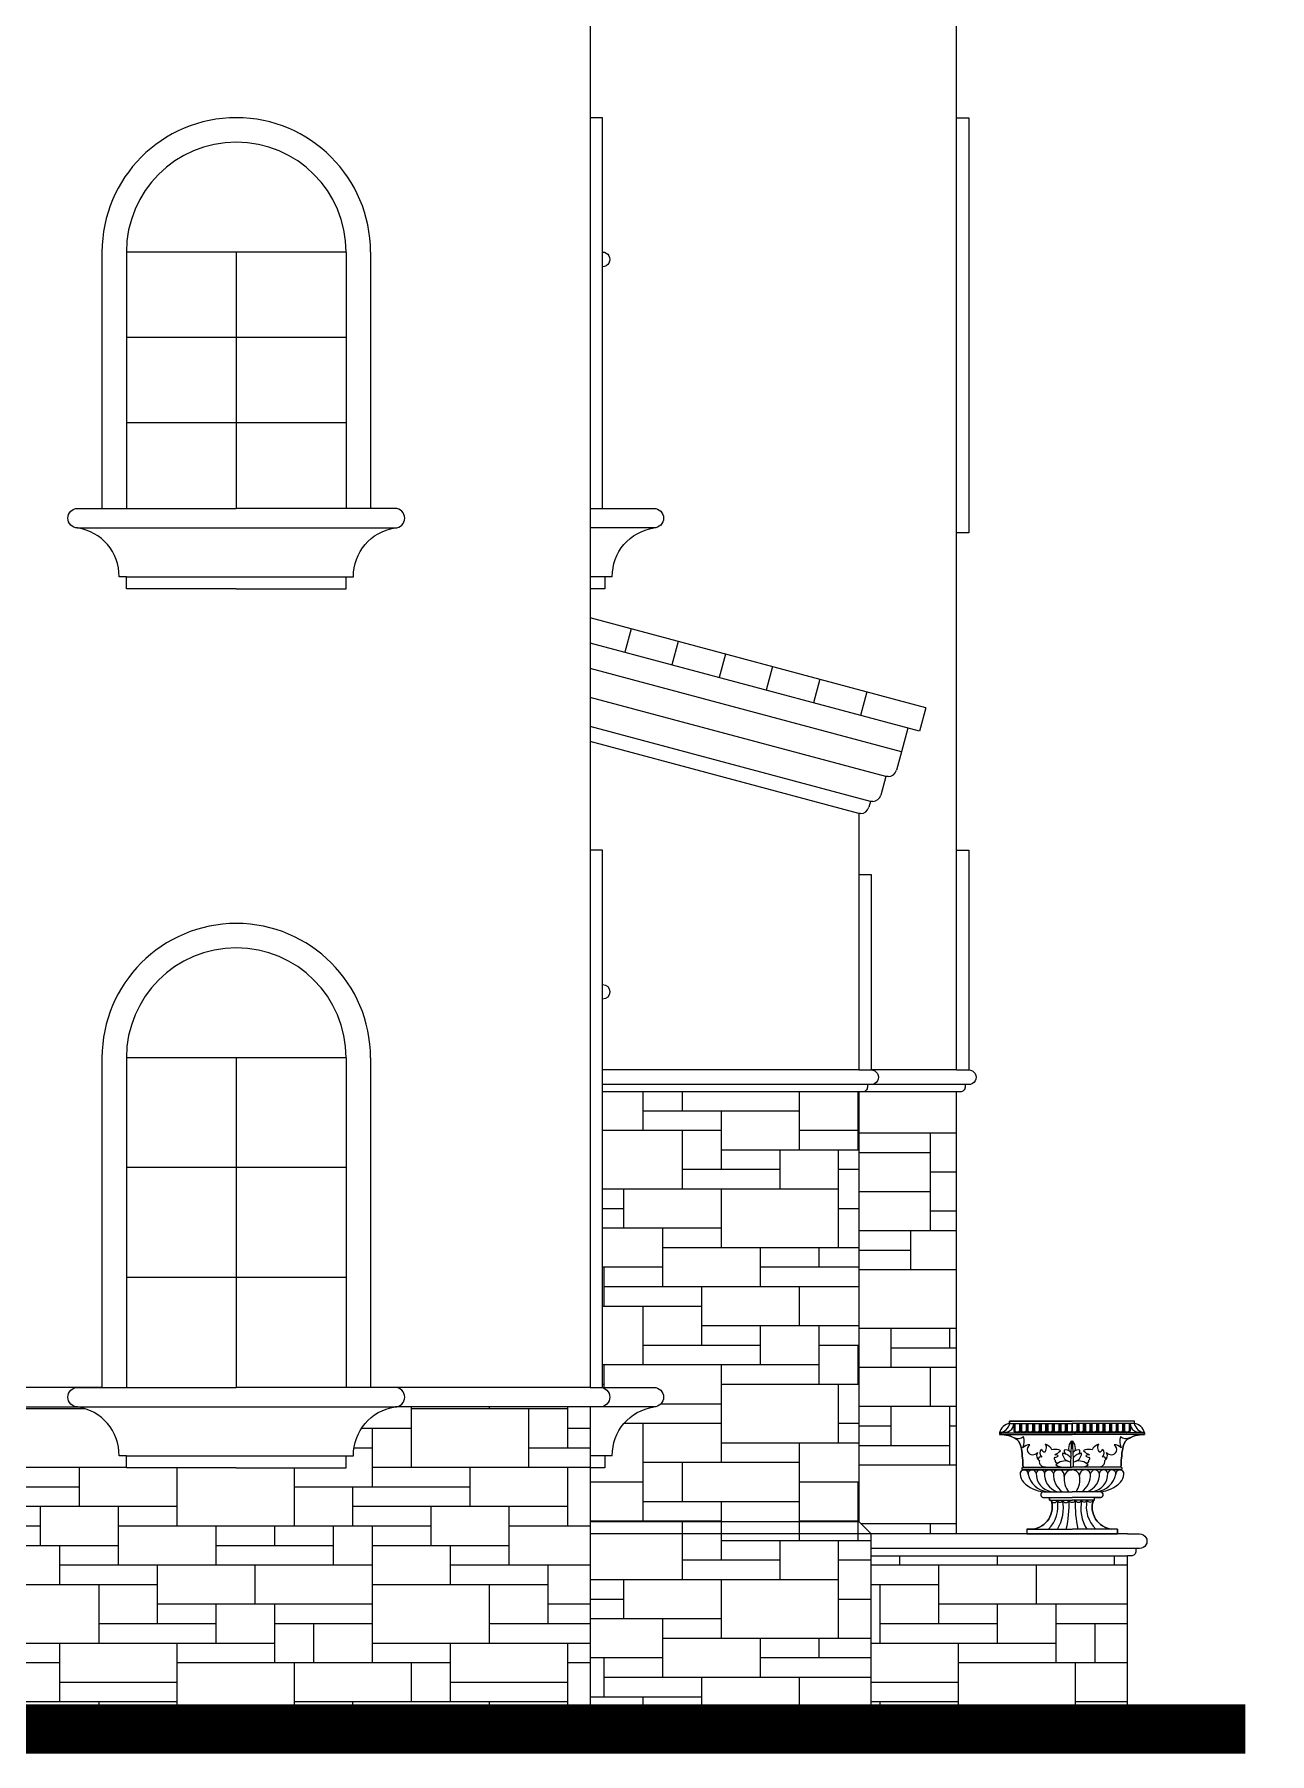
# Model space of a CAD drawing. Extents: x -34815 to 81416, y -425322 to 67478.
# Drawn here: x 51361 to 56421, y -275652 to -268610 of the extents above; entities that cross this region are included whole.
import ezdxf

# ---------------------------------------------------------------- set-up
doc = ezdxf.new("R2010")
doc.units = 0
doc.header["$LTSCALE"] = 1000
doc.header["$MEASUREMENT"] = 0
for name, color, linetype in [('3T_BAR', 7, 'Continuous'), ('PUB_HATCH', 8, 'Continuous'), ('WINDOW', 4, 'Continuous'), ('坯担层', 7, 'Continuous'), ('填充', 5, 'Continuous')]:
    doc.layers.add(name, color=color, linetype=linetype)
doc.layers.add('WALL', color=2, linetype='Continuous', lineweight=25)
pattern_1 = [(7.016477563892661e-15, (-11254.83186962322, 0), (-2.483883642056758e-13, 1600), [1200, -400]), (7.016477563892661e-15, (-11254.83186962322, 80), (-2.483883642056758e-13, 1600), [-480, 480, -240, 400]), (7.016477563892661e-15, (-11254.83186962322, 160), (-2.483883642056758e-13, 1600), [-720, 880.0000000000001]), (7.016477563892661e-15, (-11254.83186962322, 240), (-2.483883642056758e-13, 1600), [720, -880.0000000000001]), (7.016477563892661e-15, (-11254.83186962322, 320), (-2.483883642056758e-13, 1600), [-320, 1280]), (7.016477563892661e-15, (-11254.83186962322, 400), (-2.483883642056758e-13, 1600), [560, -400, 480, -160]), (7.016477563892661e-15, (-10694.83186962322, 480.0000000000001), (-2.483883642056758e-13, 1600), [1280, -320]), (7.016477563892661e-15, (-11334.83186962322, 560), (-2.483883642056758e-13, 1600), [880.0000000000001, -720]), (7.016477563892661e-15, (-11574.83186962322, 640), (-2.483883642056758e-13, 1600), [720, -880.0000000000001]), (7.016477563892661e-15, (-11254.83186962322, 720), (-2.483883642056758e-13, 1600), [1280, -320]), (7.016477563892661e-15, (-11254.83186962322, 800), (-2.483883642056758e-13, 1600), [-640, 400, -240, 320]), (7.016477563892661e-15, (-10454.83186962322, 880.0000000000002), (-2.483883642056758e-13, 1600), [960, -640]), (7.016477563892661e-15, (-11094.83186962322, 960), (-2.483883642056758e-13, 1600), [640, -320, 240, -400]), (7.016477563892661e-15, (-10774.83186962322, 1040), (-2.483883642056758e-13, 1600), [640, -240, 400, -320]), (7.016477563892661e-15, (-10134.83186962322, 1120), (-2.483883642056758e-13, 1600), [960, -640]), (7.016477563892661e-15, (-10774.83186962322, 1200), (-2.483883642056758e-13, 1600), [640, -960]), (7.016477563892661e-15, (-10454.83186962322, 1280), (-2.483883642056758e-13, 1600), [720, -880.0000000000001]), (7.016477563892661e-15, (-10454.83186962322, 1360), (-2.483883642056758e-13, 1600), [-480, 1120]), (7.016477563892661e-15, (-10934.83186962322, 1440), (-2.483883642056758e-13, 1600), [480, -1120]), (7.016477563892661e-15, (-10454.83186962322, 1520), (-2.483883642056758e-13, 1600), [1120, -480]), (90, (-11254.83186962322, 640), (-1600, -1.504166202738876e-13), [240, -640, 560, -160]), (90, (-11094.83186962322, 720), (-1600, -1.504166202738876e-13), [400, -240, 160, -800]), (90, (-11014.83186962322, 400.0000000000001), (-1600, -1.504166202738876e-13), [160, -1440]), (90, (-10934.83186962322, 240.0000000000001), (-1600, -1.504166202738876e-13), [160, -960, 240, -240]), (90, (-10854.83186962322, 560.0000000000001), (-1600, -1.504166202738876e-13), [160, -1440]), (90, (-10774.83186962322, 7.451650926170276e-14), (-1600, -1.504166202738876e-13), [240, -720, 400, -240]), (90, (-10694.83186962322, 320.0000000000001), (-1600, -1.504166202738876e-13), [240, -1360]), (90, (-10614.83186962322, 720.0000000000001), (-1600, -1.504166202738876e-13), [240, -80, 160, -1120]), (90, (-10534.83186962322, 80.00000000000011), (-1600, -1.504166202738876e-13), [240, -1360]), (90, (-10454.83186962322, 480.0000000000001), (-1600, -1.504166202738876e-13), [240, -80, 240, -160, 400, -480]), (90, (-10294.83186962322, 480.0000000000002), (-1600, -1.504166202738876e-13), [-1120, 160, -160, 160]), (90, (-10214.83186962322, 720.0000000000001), (-1600, -1.504166202738876e-13), [160, -1440]), (90, (-10134.83186962322, 160.0000000000002), (-1600, -1.504166202738876e-13), [160, -560, 400, -480]), (90, (-10054.83186962322, 400.0000000000002), (-1600, -1.504166202738876e-13), [80, -1040, 240, -240]), (90, (-9974.831869623216, 480.0000000000002), (-1600, -1.504166202738876e-13), [400, -400, 240, -560]), (90, (-9894.831869623216, 880.0000000000003), (-1600, -1.504166202738876e-13), [240, -400, 160, -800]), (90, (-9814.831869623216, 320.0000000000002), (-1600, -1.504166202738876e-13), [160, -1440]), (90, (-9734.831869623216, 480.0000000000002), (-1600, -1.504166202738876e-13), [160, -480, 240, -720])]

# ---------------------------------------------------------------- blocks, each defined once
blk = doc.blocks.new('rewqre')
for p, q in [((-48590.8674586061, 30275.18307998978), (-47290.86746552044, 30275.18307998978)), ((-48390.86746466193, 30075.18308087193), (-47490.86745946445, 30075.18308087193))]:
    blk.add_line(p, q)
at = {"layer": 'WALL'}
for p, q in [((-48490.86746206296, 31405.18308113945), (-48490.86746206316, 30355.18308087193)), ((-48390.86746206296, 31405.18308113945), (-48390.86746206316, 30355.18308087193)), ((-47490.86746206299, 31405.18328372254), (-47490.86746206322, 30355.18308087193)), ((-47390.86746206299, 31405.18328372254), (-47390.86746206322, 30355.18308087193))]:
    blk.add_line(p, q, dxfattribs=at)
for points in [[(-47940.86746206319, 30025.18308087193), (-48390.86746466193, 30025.18308087193), (-48390.86746466193, 30075.18308087193), (-48420.86746466193, 30075.18308087193, 0.3740063552692321), (-48590.8674586061, 30275.18307998978, -0.9999999997019741), (-48590.86746466193, 30355.18308087193), (-47940.86746206319, 30355.18308087193)], [(-47940.86746206319, 30025.18308087193), (-47490.86745946445, 30025.18308087193), (-47490.86745946445, 30075.18308087193), (-47460.86745946445, 30075.18308087193, -0.3740063552692321), (-47290.86746552029, 30275.18307998978, 0.9999999997019741), (-47290.86745946445, 30355.18308087193), (-47940.86746206319, 30355.18308087193)]]:
    blk.add_lwpolyline(points, format="xyb", dxfattribs=at)
for radius in [550, 450]:
    blk.add_arc((-47940.86746206296, 31405.18308113945), radius, 0, 180, dxfattribs=at)
at = {"layer": 'WINDOW'}
for p, q in [((-47490.86746206298, 31405.18308113936), (-48390.86746206297, 31405.18308113956)), ((-47940.86746206296, 31405.18308113945), (-47940.86746206324, 30355.18308087193)), ((-47490.86746206306, 31055.1830806842), (-48390.86746206303, 31055.1830806844)), ((-47490.86746206314, 30705.18308066429), (-48390.8674620631, 30705.18308066449))]:
    blk.add_line(p, q, dxfattribs=at)
blk = doc.blocks.new('REW')
at = {"layer": 'WINDOW'}
for p, q in [((-107663.7380033009, 35915.05219451127), (-107923.7380037777, 35915.05219451127)), ((-107923.7379977219, 35835.05219362912), (-107663.7380033009, 35835.05219362913)), ((-107753.7380037777, 35635.05219451127), (-107723.7380037777, 35635.05219451127)), ((-107723.7380037777, 35635.05219451127), (-107723.7380037777, 35585.05219451127)), ((-107723.7380037777, 35635.05219451127), (-107663.7380033009, 35635.05219451127)), ((-107723.7380037777, 35585.05219451127), (-107663.7380033009, 35585.05219451127)), ((-107663.7380033009, 35585.05219451127), (-107663.7380033009, 35585.05219451127))]:
    blk.add_line(p, q, dxfattribs=at)
for centre, radius, start, end in [((-107923.7380007379, 35875.05219407019), 40.00000044107594, 90.00000435424428, 270.0000043201056), ((-107953.7252503388, 35637.31303497015), 200.0000254666741, 359.352303205425, 81.37676817582486)]:
    blk.add_arc(centre, radius, start, end, dxfattribs=at)
blk = doc.blocks.new('A$C56720620')
for p, q in [((39.99978202927741, 249.9999862797558), (1339.999775114935, 249.9999862797558)), ((239.9997759734397, 49.99998716190748), (1139.999781170918, 49.99998716190748))]:
    blk.add_line(p, q)
at = {"layer": 'WALL'}
for p, q in [((139.9997785724117, 1679.99998742943), (139.999778572208, 329.9999871619075)), ((239.9997785724117, 1679.99998742943), (239.999778572208, 329.9999871619075)), ((1139.999778572383, 1680.000190012521), (1139.99977857215, 329.9999871619002)), ((1239.999778572383, 1680.000190012521), (1239.99977857215, 329.9999871619075))]:
    blk.add_line(p, q, dxfattribs=at)
for points in [[(689.9997785721789, -1.28380925161764e-05), (239.9997759734397, -1.28380925161764e-05), (239.9997759734397, 49.99998716190748), (209.9997759734397, 49.99998716190748, 0.3740063552692321), (39.99978202927741, 249.9999862797558, -0.9999999997019741), (39.99977597343968, 329.9999871619075), (689.9997785721789, 329.9999871619075)], [(689.9997785721789, -1.28380925161764e-05), (1139.999781170918, -1.28380925161764e-05), (1139.999781170918, 49.99998716190748), (1169.999781170918, 49.99998716190748, -0.3740063552692321), (1339.99977511508, 249.9999862797558, 0.9999999997019741), (1339.999781170918, 329.9999871619075), (689.9997785721789, 329.9999871619075)]]:
    blk.add_lwpolyline(points, format="xyb", dxfattribs=at)
for radius in [550, 450]:
    blk.add_arc((689.9997785724117, 1679.99998742943), radius, 0, 180, dxfattribs=at)
at = {"layer": 'WINDOW'}
for p, q in [((1139.999778572383, 1679.999987429332), (239.9997785724117, 1679.999987429528)), ((689.9997785724117, 1679.99998742943), (689.9997785721397, 329.9999871619075)), ((1139.999778572305, 1229.999986974169), (239.9997785723439, 1229.999986974374)), ((1139.999778572227, 779.9999869542698), (239.999778572276, 779.9999869544663))]:
    blk.add_line(p, q, dxfattribs=at)
blk = doc.blocks.new('gfvf')
for p, q in [((-53332.15973534709, -39737.62386092135), (-54706.33794877364, -39369.41391837727)), ((-54539.42963308503, -39414.13686677608), (-54565.45013339588, -39510.69231277214)), ((-53358.04163985729, -39834.21644355027), (-54706.33794877367, -39472.94153641826)), ((-54346.24426896326, -39465.90072908202), (-54372.26476927413, -39562.45617507808)), ((-54153.05890484154, -39517.66459138795), (-54179.07940515233, -39614.22003738402)), ((-53959.87354071968, -39569.42845369391), (-53985.89404103046, -39665.98389968997)), ((-53432.21983568196, -39917.86807392404), (-54706.33794877364, -39576.46915445928)), ((-53766.68817659791, -39621.19231599985), (-53792.70867690869, -39717.74776199592)), ((-53495.70543829564, -40019.5344556288), (-54706.33794877367, -39695.14645211537)), ((-53573.50281247607, -39672.95617830581), (-53599.52331278689, -39769.51162430187)), ((-53332.15973534709, -39737.62386092133), (-53358.04163981869, -39834.21644340627)), ((-53559.19205799227, -40121.27562737446), (-54706.33794877367, -39813.89881233893)), ((-53406.33793117176, -39821.27549129514), (-53432.21983568196, -39917.86807392404)), ((-53606.33796762914, -40171.27562775688), (-54706.33794877367, -39876.53152113498)), ((-53432.2203435369, -39917.86793784472), (-53452.52084727833, -39993.63044922681)), ((-53495.70647293355, -40019.5717826482), (-53516.00694019222, -40095.33415787479)), ((-53486.32825119843, -40019.5717826482), (-53495.70647293355, -40019.5717826482)), ((-53486.46623405188, -40019.53431954947), (-53495.70594615059, -40019.53431954947)), ((-53559.19256584722, -40121.27549129513), (-53565.63906623053, -40145.33415825664)), ((-53549.81434411209, -40121.27549129513), (-53559.19256584722, -40121.27549129513)), ((-53599.44647015064, -40171.27549167802), (-53606.33847548408, -40171.27549167756))]:
    blk.add_line(p, q)
for centre, radius, start in [((-53486.32825119843, -39984.57178264821), 34.99999999998705, 270), ((-53549.81434411096, -40086.27549129655), 34.99999999857351, 269.9999999983324), ((-53599.44647015064, -40136.27549167803), 34.99999999998893, 270)]:
    blk.add_arc(centre, radius, start, 344.9999999997233)
blk = doc.blocks.new('asdfasgdsdg')
at = {"layer": '坯担层'}
blk.add_lwpolyline([(1004408.666750303, -183635.5566126236), (1004415.522783511, -183635.5546429406), (1004415.522776139, -183620.1048165011), (1004453.419987384, -183620.1048141237, 0.9876359766649903), (1004450.635896542, -183584.1056384145, 0.172341805729771), (1004577.413889062, -183523.5623442197, 0.1874765284108003), (1004598.091785945, -183474.9812772746, 0.4453937999879742), (1004573.176134387, -183447.7195308147), (1004573.176053749, -183447.2063902425), (1004580.151113865, -183447.2021135495, 1.075238679814166), (1004580.15111418, -183431.7164176391, -0.03847410331110856), (1004590.633873027, -183317.4778711591, -0.2046760432099862), (1004620.094514223, -183257.8205852321, -0.1392800903607779), (1004723.828012329, -183227.6925163997), (1004726.152806612, -183227.6925096596), (1004726.152808151, -183217.3658772236, 0.2995811870695939), (1004664.333915613, -183160.5693571557), (1004664.198739287, -183145.0793983988), (1003888.106875366, -183145.0793983988), (1003887.971705771, -183160.5693571558, 0.2995811870711884), (1003826.152813236, -183217.3658772284), (1003826.152807087, -183227.6924919151), (1003828.477609061, -183227.6925163996, -0.139280104975044), (1003932.211116461, -183257.8205917493, -0.2046759699601914), (1003961.671745947, -183317.4778587633, -0.03847409344500986), (1003972.154506905, -183431.7163755966, 1.00400242011585), (1003971.092313358, -183447.2063764213), (1003979.008391155, -183447.2063865496), (1003979.008468327, -183447.7195308147, 0.4453952392280467), (1003954.092819362, -183474.9813969336, 0.1874767962332749), (1003974.77085147, -183523.5624823108, 0.1731380138510056), (1004102.316008918, -183584.1719723602, 1.00557051767234), (1004098.885634002, -183620.1048141237), (1004136.782844449, -183620.1048127981), (1004136.782837123, -183635.5546449328), (1004145.818079083, -183635.5572401737, -0.4836217520572451), (1004030.633779228, -183815.6676088797), (1003996.452028546, -183816.0480809872), (1003996.452028546, -183845.1221113373), (1004558.032584524, -183845.1221113373), (1004558.032584524, -183816.0480809872), (1004523.850833841, -183815.6676088797, -0.4836232536188524), (1004408.666750303, -183635.5566126236, 0.4836232536188524)], format="xyb", dxfattribs=at)
at = {"layer": '填充'}
for p, q in [((1003887.971700208, -183160.5693572384), (1004276.152807326, -183160.5693572384)), ((1003888.106875366, -183145.0793983988), (1004276.152807326, -183145.0793983988)), ((1003888.106875366, -183161.242115233), (1003888.106875366, -183145.0793983988)), ((1003916.086875366, -183160.802115233), (1003916.086875366, -183207.322115233)), ((1003921.806875366, -183160.802115233), (1003921.806875366, -183206.4763835496)), ((1003949.986875366, -183160.802115233), (1003949.986875366, -183206.4546428109)), ((1003956.886875366, -183160.802115233), (1003956.886875366, -183207.322115233)), ((1003962.606875366, -183160.802115233), (1003962.606875366, -183206.4763835496)), ((1003990.786875366, -183160.802115233), (1003990.786875366, -183206.4546428109)), ((1003996.486875366, -183160.802115233), (1003996.486875366, -183207.322115233)), ((1004002.706875366, -183160.802115233), (1004002.706875366, -183206.4763835496)), ((1004030.886875366, -183160.802115233), (1004030.886875366, -183206.4546428109)), ((1004037.786875366, -183160.802115233), (1004037.786875366, -183207.322115233)), ((1004043.506875366, -183160.802115233), (1004043.506875366, -183206.4763835496)), ((1004071.686875366, -183160.802115233), (1004071.686875366, -183206.4546428109)), ((1004077.386875366, -183160.802115233), (1004077.386875366, -183207.322115233)), ((1004084.286875366, -183160.802115233), (1004084.286875366, -183206.4763835496)), ((1004112.466875366, -183160.802115233), (1004112.466875366, -183206.4546428109)), ((1004118.166875366, -183160.802115233), (1004118.166875366, -183207.322115233)), ((1004125.086875366, -183160.802115233), (1004125.086875366, -183206.4763835496)), ((1004153.266875366, -183160.802115233), (1004153.266875366, -183206.4546428109)), ((1004159.466875366, -183160.802115233), (1004159.466875366, -183207.322115233)), ((1004165.186875366, -183160.802115233), (1004165.186875366, -183206.4763835496)), ((1004193.366875366, -183160.802115233), (1004193.366875366, -183206.4546428109)), ((1004200.266875366, -183160.802115233), (1004200.266875366, -183207.322115233)), ((1004205.986875366, -183160.802115233), (1004205.986875366, -183206.4763835496)), ((1004234.166875366, -183160.802115233), (1004234.166875366, -183206.4546428109)), ((1004239.866875366, -183160.802115233), (1004239.866875366, -183207.322115233)), ((1004246.286875366, -183160.802115233), (1004246.286875366, -183206.4763835496)), ((1004274.466875366, -183160.802115233), (1004274.466875366, -183206.4546428109)), ((1004664.198739287, -183145.0793983988), (1004276.152807326, -183145.0793983988)), ((1004664.333914444, -183160.5693572384), (1004276.152807326, -183160.5693572384)), ((1004277.838739287, -183160.802115233), (1004277.838739287, -183206.4546428109)), ((1004306.018739287, -183160.802115233), (1004306.018739287, -183206.4763835496)), ((1004311.738739287, -183160.802115233), (1004311.738739287, -183207.322115233)), ((1004318.138739287, -183160.802115233), (1004318.138739287, -183206.4546428109)), ((1004346.318739287, -183160.802115233), (1004346.318739287, -183206.4763835496)), ((1004352.038739287, -183160.802115233), (1004352.038739287, -183207.322115233)), ((1004353.238739287, -183160.802115233), (1004353.238739287, -183207.322115233)), ((1004358.938739287, -183160.802115233), (1004358.938739287, -183206.4546428109)), ((1004387.118739287, -183160.802115233), (1004387.118739287, -183206.4763835496)), ((1004392.838739287, -183160.802115233), (1004392.838739287, -183207.322115233)), ((1004393.338739287, -183160.802115233), (1004393.338739287, -183207.322115233)), ((1004399.038739287, -183160.802115233), (1004399.038739287, -183206.4546428109)), ((1004427.218739287, -183160.802115233), (1004427.218739287, -183206.4763835496)), ((1004432.938739287, -183160.802115233), (1004432.938739287, -183207.322115233)), ((1004439.838739287, -183160.802115233), (1004439.838739287, -183206.4546428109)), ((1004468.018739287, -183160.802115233), (1004468.018739287, -183206.4763835496)), ((1004474.918739287, -183160.802115233), (1004474.918739287, -183207.322115233)), ((1004480.618739287, -183160.802115233), (1004480.618739287, -183206.4546428109)), ((1004508.798739287, -183160.802115233), (1004508.798739287, -183206.4763835496)), ((1004515.718739287, -183160.802115233), (1004515.718739287, -183207.322115233)), ((1004521.418739287, -183160.802115233), (1004521.418739287, -183206.4546428109)), ((1004549.598739287, -183160.802115233), (1004549.598739287, -183206.4763835496)), ((1004555.318739287, -183160.802115233), (1004555.318739287, -183207.322115233)), ((1004561.518739287, -183160.802115233), (1004561.518739287, -183206.4546428109)), ((1004589.698739287, -183160.802115233), (1004589.698739287, -183206.4763835496)), ((1004596.618739287, -183160.802115233), (1004596.618739287, -183207.322115233)), ((1004602.318739287, -183160.802115233), (1004602.318739287, -183206.4546428109)), ((1004630.498739287, -183160.802115233), (1004630.498739287, -183206.4763835496)), ((1004636.218739287, -183160.802115233), (1004636.218739287, -183207.322115233)), ((1004664.198739287, -183161.242115233), (1004664.198739287, -183145.0793983988)), ((1003826.152807326, -183217.3658776353), (1004276.152807326, -183217.3658776353)), ((1003826.152807326, -183217.3658776353), (1003826.152807326, -183227.6925168617)), ((1003826.152807326, -183227.6925168617), (1004276.152807326, -183227.6925168617)), ((1004726.152807326, -183217.3658776353), (1004276.152807326, -183217.3658776353)), ((1004726.152807326, -183227.6925168617), (1004276.152807326, -183227.6925168617)), ((1004726.152807326, -183217.3658776353), (1004726.152807326, -183227.6925168617)), ((1003964.58829662, -183443.57826766), (1004587.596299361, -183443.57826766)), ((1003971.030142884, -183431.7164192644), (1004276.152807326, -183431.7164192644)), ((1003971.092308257, -183447.206378104), (1004276.152807326, -183447.206378104)), ((1004581.275471768, -183431.7164192644), (1004276.152807326, -183431.7164192644)), ((1004581.213306396, -183447.206378104), (1004276.152807326, -183447.206378104)), ((1004101.018372896, -183583.961574824), (1004276.152807326, -183583.961574824)), ((1004451.287241756, -183583.961574824), (1004276.152807326, -183583.961574824)), ((1004098.885629617, -183620.104816768), (1004276.152807326, -183620.104816768)), ((1004136.782832891, -183635.5546410107), (1004136.782832891, -183619.9573867826)), ((1004136.782832891, -183635.5546410107), (1004276.152807326, -183635.5947756076)), ((1004453.419985035, -183620.104816768), (1004276.152807326, -183620.104816768)), ((1004415.522781761, -183635.5546410107), (1004276.152807326, -183635.5947756076)), ((1004415.522781761, -183635.5546410107), (1004415.522781761, -183619.9573867826)), ((1003996.452023599, -183815.4640800082), (1003996.452023599, -183845.122115233)), ((1003996.452023599, -183816.0480847213), (1004276.152807326, -183816.0480847213)), ((1004276.54377711, -183816.0480847213), (1004276.152807326, -183816.0480847213)), ((1004558.03258275, -183816.0480847213), (1004278.331799024, -183816.0480847213)), ((1004558.03258275, -183815.4640800082), (1004558.03258275, -183845.122115233)), ((1003996.452023599, -183845.0793983988), (1004276.152807326, -183845.0793983988)), ((1004276.54377711, -183845.0793983988), (1004276.152807326, -183845.0793983988)), ((1004558.03258275, -183845.0793983988), (1004278.331799024, -183845.0793983988))]:
    blk.add_line(p, q, dxfattribs=at)
for centre, radius, start, end in [((1003900.205062879, -183235.9254359169), 76.34260773660797, 99.22099666155529, 165.9299039499125), ((1003814.973939355, -183140.3593892055), 77.81366428465232, 278.259807241659, 344.8604026988089), ((1003860.419720655, -183159.9076367856), 54.6697674349622, 253.5592422912801, 359.4398394468771), ((1004691.885893998, -183159.9076367856), 54.6697674349622, 180.5601605531229, 286.4407577087199), ((1004737.331675298, -183140.3593892055), 77.81366428465232, 195.139597301191, 261.740192758341), ((1004652.100551774, -183235.9254359169), 76.34260773660797, 14.0700960500875, 80.77900333844471), ((1003827.315206718, -183425.3403972739), 197.6512985128766, 57.9464316560573, 90.3369619279815), ((1003936.486875366, -183192.3532594843), 25.3027002990599, 216.2700086412834, 323.7299913587165), ((1003941.608329159, -183200.0008843717), 53.06817623518744, 243.5210505082355, 309.3086206949454), ((1003935.886875366, -183193.5036720895), 19.1451728283018, 222.6561474654862, 317.4322593714174), ((1003877.126086173, -183322.1262320282), 84.67334340118187, 3.146990686019895, 49.41622700852608), ((1003976.686875366, -183193.5036720895), 24.1451728283018, 214.9112331009309, 325.0887668990691), ((1003976.686875366, -183193.5036720895), 19.1451728283018, 222.6561474654862, 317.4322593714174), ((1003868.097805613, -183270.7906468833), 111.1774400685609, 339.1384722458826, 15.50944118588735), ((1004017.386875366, -183192.3532594843), 25.30270029905923, 216.2700086412834, 323.7299913587165), ((1004016.786875366, -183193.5036720895), 19.1451728283018, 222.6561474654862, 317.4322593714174), ((1004057.586875366, -183193.5036720895), 24.1451728283018, 214.9112331009309, 325.0887668990691), ((1004057.586875366, -183193.5036720895), 19.1451728283018, 222.6561474654862, 317.4322593714174), ((1004097.776875366, -183192.3724330278), 25.28329681899424, 216.2483838249595, 323.7516161750405), ((1004098.366875366, -183193.5036720895), 19.1451728283018, 222.6561474654862, 317.4322593714174), ((1004093.643721647, -183348.9727572094), 62.62253588551067, 24.28049541345191, 73.13954079416258), ((1004018.986604723, -183334.5677289903), 103.3836744855857, 18.60609806069767, 26.1265928446853), ((1004138.566875366, -183192.3532594843), 25.30270029905398, 216.2700086412834, 323.7299913587165), ((1004139.166875366, -183193.5036720895), 19.1451728283018, 222.6561474654862, 317.4322593714174), ((1004179.866875366, -183192.3532594843), 25.3027002990585, 216.2700086412834, 323.7299913587165), ((1004179.266875366, -183193.5036720895), 19.1451728283018, 222.6561474654862, 317.4322593714174), ((1004220.066875366, -183193.5036720895), 24.1451728283018, 214.9112331009309, 325.0887668990691), ((1004220.066875366, -183193.5036720895), 19.1451728283018, 222.6561474654862, 317.4322593714174), ((1004260.090224847, -183192.5901809987), 25.0202667957344, 216.0719019694888, 309.9398359144483), ((1004260.366875366, -183193.5036720895), 19.1451728283018, 222.6561474654862, 317.4322593714174), ((1004318.763039974, -183312.5016462097), 63.93668291795899, 148.5707000209572, 193.47672787653), ((1004288.580556592, -183290.8058362755), 27.01208204146658, 118.0294968905579, 154.4654023967546), ((1007979.705773163, -183504.569233165), 3714.217272236327, 176.3732676867255, 178.8730973167879), ((1004291.938739287, -183193.5036720895), 24.1451728283018, 229.1718487643623, 325.0887668990691), ((1004263.725058061, -183290.8058362755), 27.01208204146658, 25.53459760324542, 61.97050310944212), ((1004291.938739287, -183193.5036720895), 19.1451728283018, 222.5677406285826, 317.3438525345138), ((1000572.59984149, -183504.569233165), 3714.217272236327, 1.126902683212114, 3.626732313274487), ((1004233.542574678, -183312.5016462097), 63.93668291795899, 346.52327212347, 31.42929997904278), ((1004332.238739287, -183193.5036720895), 24.1451728283018, 214.9112331009309, 325.0887668990691), ((1004332.238739287, -183193.5036720895), 19.1451728283018, 222.5677406285826, 317.3438525345138), ((1004373.038739287, -183193.5036720895), 24.1451728283018, 214.9112331009309, 325.0887668990691), ((1004373.038739287, -183193.5036720895), 19.1451728283018, 222.5677406285826, 317.3438525345138), ((1004413.138739287, -183193.5036720895), 24.1451728283018, 214.9112331009309, 325.0887668990691), ((1004413.138739287, -183193.5036720895), 19.1451728283018, 222.5677406285826, 317.3438525345138), ((1004458.661893006, -183348.9727572094), 62.62253588551067, 106.8604592058374, 155.7195045865481), ((1004453.928739287, -183191.1885429124), 26.47399206438037, 217.547009429165, 322.452990570835), ((1004533.319009929, -183334.5677289903), 103.3836744855857, 153.8734071553147, 161.3939019393023), ((1004453.938739287, -183193.5036720895), 19.1451728283018, 222.5677406285826, 317.3438525345138), ((1004495.318739287, -183192.3532594843), 25.30270029905837, 216.2700086412834, 323.7299913587165), ((1004494.718739287, -183193.5036720895), 19.1451728283018, 222.5677406285826, 317.3438525345138), ((1004535.518739287, -183193.5036720895), 24.1451728283018, 214.9112331009309, 325.0887668990691), ((1004535.518739287, -183193.5036720895), 19.1451728283018, 222.5677406285826, 317.3438525345138), ((1004575.968739287, -183191.8595386261), 25.79755366936442, 216.8256142126695, 323.1743857873306), ((1004575.618739287, -183193.5036720895), 19.1451728283018, 222.5677406285826, 317.3438525345138), ((1004684.20780904, -183270.7906468833), 111.1774400685609, 164.4905588141127, 200.8615277541173), ((1004610.697285494, -183200.0008843717), 53.06817623518744, 230.6913793050546, 296.4789494917645), ((1004675.179528479, -183322.1262320282), 84.67334340118187, 130.5837729914739, 176.8530093139801), ((1004616.418739287, -183193.5036720895), 24.1451728283018, 214.9112331009309, 325.0887668990691), ((1004616.418739287, -183193.5036720895), 19.1451728283018, 222.5677406285826, 317.3438525345138), ((1004724.990407934, -183425.3403972739), 197.6512985128766, 89.6630380720185, 122.0535683439427), ((1003225.703874672, -183442.6119994681), 746.5301422966558, 0.8362595042174092, 9.649528717621052), ((1004014.506775725, -183349.8684334297), 58.02681493325559, 89.76292451129575, 137.118525165406), ((1004035.573521568, -183322.4639237396), 37.03301700175688, 124.2205847891707, 197.6657848433295), ((1004033.234542718, -183316.7058755946), 37.07318364835661, 207.2872010962147, 322.602171865869), ((1004092.720409582, -183359.4876869769), 36.23129276793598, 145.9899088301106, 237.7874072496986), ((1004079.771691722, -183381.0256060433), 13.6970588008981, 53.87449074854339, 188.5505673412212), ((1004106.080281879, -183396.4229047109), 33.2716066583696, 169.1187985973105, 279.2472608798516), ((1004113.548745412, -183343.6520139199), 36.78053228212927, 136.7318105625365, 225.6699899154949), ((1004107.580944052, -183315.127999337), 21.07626198989436, 189.0469645887309, 272.6268026123431), ((1004067.699785543, -183307.9173552241), 49.67274308249878, 325.3181184172399, 7.327436156679951), ((1004173.706239952, -183419.4645341264), 98.94773565489106, 77.93591306344094, 103.4288325482867), ((1004173.977232038, -183378.8697656956), 9.160565122027975, 113.0750263881397, 252.0027202003215), ((1004124.012119313, -183254.9955328238), 108.9146912362582, 294.1700793010071, 317.1387100358638), ((1004174.169019194, -183376.2004101458), 22.53549574909563, 43.31061532744101, 104.2892392262093), ((1004170.892898925, -183345.6534920811), 24.79378748009418, 268.8305527183159, 322.51420837105), ((1004185.107075844, -183391.2301947409), 14.4289875422227, 165.3549653756937, 286.2588935379744), ((1004235.587956954, -183480.556421493), 87.76812890068318, 75.8210435020764, 133.4150031173792), ((1004193.165975243, -183334.7158636917), 12.07562624213599, 27.80985759571018, 84.19722410449803), ((1004203.498797288, -183427.3931126042), 84.310436645652, 41.9052437750665, 80.82173649860361), ((1004273.487084857, -183342.1755916401), 56.57509668836796, 182.0122425920838, 257.9403714756624), ((1004253.546935474, -183330.6009653996), 26.8578540728229, 169.8807657323377, 225.5145301141717), ((1004238.421208831, -183362.9079340784), 38.71595798818248, 41.88020313613514, 106.9920812416755), ((1004313.884405821, -183362.9079340784), 38.71595798818248, 73.00791875832452, 138.1197968638649), ((1004348.806817364, -183427.3931126042), 84.310436645652, 99.17826350139639, 138.0947562249335), ((1004278.818529795, -183342.1755916401), 56.57509668836796, 282.0596285243377, 357.9877574079162), ((1004316.717657698, -183480.556421493), 87.76812890068318, 46.58499688262077, 104.1789564979236), ((1004298.758679179, -183330.6009653996), 26.8578540728229, 314.4854698858283, 10.1192342676623), ((1004359.13963941, -183334.7158636917), 12.07562624213599, 95.80277589550195, 152.1901424042898), ((1004428.29349534, -183254.9955328238), 108.9146912362582, 222.8612899641362, 245.8299206989929), ((1004378.599374701, -183419.4645341264), 98.94773565489106, 76.57116745171334, 102.0640869365591), ((1004378.136595459, -183376.2004101458), 22.53549574909563, 75.71076077379067, 136.689384672559), ((1004381.412715727, -183345.6534920811), 24.79378748009418, 217.48579162895, 271.1694472816841), ((1004367.198538808, -183391.2301947409), 14.4289875422227, 253.7411064620256, 14.64503462430632), ((1004378.328382614, -183378.8697656956), 9.160565122027975, 287.9972797996786, 66.92497361186031), ((1004484.605829109, -183307.9173552241), 49.67274308249878, 172.6725638433201, 214.6818815827601), ((1004446.225332774, -183396.4229047109), 33.2716066583696, 260.7527391201484, 10.88120140268944), ((1004444.7246706, -183315.127999337), 21.07626198989436, 267.3731973876569, 350.953035411269), ((1004438.756869241, -183343.6520139199), 36.78053228212927, 314.3300100845051, 43.26818943746351), ((1004472.533922931, -183381.0256060433), 13.6970588008981, 351.4494326587788, 126.1255092514566), ((1004459.58520507, -183359.4876869769), 36.23129276793598, 302.2125927503014, 34.01009116988945), ((1004519.071071934, -183316.7058755946), 37.07318364835661, 217.397828134131, 332.7127989037854), ((1004537.798838927, -183349.8684334297), 58.02681493325559, 42.88147483459401, 90.23707548870426), ((1004516.732093084, -183322.4639237396), 37.03301700175688, 342.3342151566704, 55.77941521082928), ((1005326.601739981, -183442.6119994681), 746.5301422966558, 170.3504712823789, 179.1637404957826), ((1003978.817126619, -183472.5612721493), 24.84247649916252, 353.5268068987463, 185.5906006063969), ((1004026.937672329, -183472.6669839141), 72.88161427573206, 181.8197943287418, 224.2932708013084), ((1003971.59232266, -183439.4592672487), 7.763230062815008, 85.84725081503912, 274.1527491849608), ((1004028.775396603, -183473.2636526073), 25.36112547789575, 10.32181425514034, 184.745941589429), ((1004142.805403678, -183442.5446117743), 143.1175505226461, 193.2560712917615, 260.9740154667765), ((1004167.519369624, -183471.2051229173), 113.8204126918386, 178.7486826574077, 261.8998409066933), ((1004080.056396644, -183474.41112697), 26.93842637215398, 14.12892564001437, 167.8025195818861), ((1004217.598745436, -183477.3285524462), 111.8225334468503, 175.12998946576, 252.3546965419274), ((1004133.375117507, -183477.2013516361), 28.7628551433278, 13.76598803759954, 160.9963145832194), ((1004293.490656291, -183477.0516094532), 132.3483008019366, 177.1005683341295, 233.8282625275393), ((1004193.930349597, -183481.8589259546), 34.58705933335945, 347.7127653146404, 160.576432026493), ((1004219.437082268, -183352.4585055494), 78.04554622077744, 235.5314190914077, 270.4036243760675), ((1004366.680042673, -183501.6080285757), 139.5060765278884, 174.9052603202475, 216.3681241497707), ((1004276.240122449, -183496.4269790529), 49.04745652764256, 14.89579844900879, 171.5498268678772), ((1004184.390584535, -183505.69635674), 140.9568892736355, 326.2753046813269, 8.928849281419513), ((1004358.213225835, -183481.8682984163), 34.62886237299285, 19.41562223116877, 183.2288542601101), ((1004332.868532385, -183352.4585055494), 78.04554622077744, 269.5963756239325, 304.4685809085923), ((1004258.69393969, -183477.0516094532), 132.3483008019366, 306.1717374724607, 2.899431665870527), ((1004334.585850545, -183477.3285524462), 111.8225334468503, 287.6453034580726, 4.870010534240022), ((1004418.809478474, -183477.2013516361), 28.7628551433278, 19.00368541678061, 166.2340119624005), ((1004384.665226357, -183471.2051229173), 113.8204126918386, 278.1001590933066, 1.251317342592313), ((1004409.379192304, -183442.5446117743), 143.1175505226461, 279.0259845332235, 346.7439287082385), ((1004472.128199337, -183474.41112697), 26.93842637215398, 12.19748041811386, 165.8710743599856), ((1004523.409199378, -183473.2636526073), 25.36112547789575, 355.2540584105711, 169.6781857448597), ((1004573.367469362, -183472.5612721493), 24.84247649916252, 354.4093993936031, 186.4731931012537), ((1004525.246923652, -183472.6669839141), 72.88161427573206, 315.7067291986916, 358.1802056712581), ((1004580.713291992, -183439.4592672487), 7.763230062815008, 265.8472508150391, 94.1527491849609), ((1004123.4361248, -183375.221068511), 210.0155725624585, 224.9375259401655, 264.0510794886926), ((1004100.501615401, -183602.1225478277), 18.05473362570442, 86.29044784867445, 274.5126483000844), ((1004451.803999251, -183602.1225478277), 18.05473362570442, 265.4873516999156, 93.70955215132557), ((1004428.748471181, -183375.221068511), 210.0155725624585, 275.9489205113074, 315.0624740598345), ((1004016.897270191, -183679.9962803318), 136.3649586800427, 275.7814037708374, 18.94908925416071), ((1003992.009393694, -183675.1649702238), 197.1455928612536, 314.4995541493908, 11.62853721430967), ((1004165.459437261, -183631.3444301477), 20.06880856033803, 192.5779779405858, 348.2619985974347), ((1004201.584307798, -183631.9957458242), 16.82927795025893, 191.7648602768066, 348.2351397231934), ((1003973.357021573, -183684.8282170029), 249.6398099230603, 328.3611158477344, 11.41355975726485), ((1004237.674007578, -183630.2391815128), 20.28848461863246, 194.8156974909966, 345.1843025090034), ((1003568.008436159, -183663.3887642033), 689.8464501020123, 347.2377269225585, 2.323010811913034), ((1004276.901945706, -183628.509320502), 20.7981885520977, 199.4277264972213, 340.5722735027787), ((1004985.795455254, -183663.3887642033), 689.8464501020123, 177.6769891880869, 192.7622730774414), ((1004316.129883835, -183627.1626861439), 21.28400883916533, 202.8484577863654, 337.1515422136346), ((1004580.44686984, -183684.8282170029), 249.6398099230603, 168.5864402427352, 211.6388841522657), ((1004352.219583615, -183630.5335553473), 17.18712796157855, 196.5424194841303, 343.4575805158697), ((1004561.794497718, -183675.1649702238), 197.1455928612536, 168.3714627856903, 225.5004458506092), ((1004388.723187211, -183625.9450836432), 22.15908810568285, 205.3349497999627, 333.8393974943305), ((1004537.587336159, -183679.9962803318), 136.3649586800427, 161.0509107458393, 264.2185962291627)]:
    blk.add_arc(centre, radius, start, end, dxfattribs=at)
blk = doc.blocks.new('gdstrew')
at = {"layer": '坯担层'}
for p, q in [((-27921.79115978694, -51828.10825988965), (-28971.79115926151, -51828.10825988965)), ((-27886.79115978694, -51888.10825998639), (-28971.79115926153, -51888.10825998639)), ((-28971.79115926151, -51918.10825995437), (-27921.79115978694, -51918.10825998103)), ((-27921.79115978694, -52528.10825988965), (-27921.79115978694, -51918.10825998103))]:
    blk.add_line(p, q, dxfattribs=at)
for points in [[(-28061.31685936368, -51689.82322308543), (-28056.79187742189, -51689.82192309463), (-28056.79188228711, -51679.62503758824), (-28031.7797227277, -51679.62503601919, 0.9876359766649903), (-28033.61722269362, -51655.86557991989, 0.172341805729771), (-27949.94374716804, -51615.90700553067, 0.1874765284108003), (-27936.29633514966, -51583.84350116982, 0.4453937999879742), (-27952.74066526919, -51565.85074840696), (-27952.74071849008, -51565.5120756274), (-27948.13717878783, -51565.50925300998, 1.075238679814166), (-27948.13717858015, -51555.28869365272, -0.03847410331110856), (-27941.21855770318, -51479.89125255955, -0.2046760432099862), (-27921.77453440648, -51440.51744363026, -0.1392800903607779), (-27853.31042527837, -51420.63291809108), (-27851.77606104301, -51420.63291364256), (-27851.77606002694, -51413.81733619719, 0.2995811870695939), (-27892.57652932742, -51376.33163274539), (-27892.66574570337, -51366.10825990938), (-28404.88637872004, -51366.10825990938), (-28404.97559065289, -51376.33163274545, 0.2995811870711884), (-28445.77605995174, -51413.81733620039), (-28445.77606400997, -51420.63290193124), (-28444.24169469821, -51420.63291809103, -0.139280104975044), (-28375.77757943665, -51440.51744793163, -0.2046759699601914), (-28356.33356386829, -51479.89124437829, -0.03847409344500986), (-28349.4149415976, -51555.28866590466, 1.00400242011585), (-28350.1159893429, -51565.51206650538), (-28344.89137796765, -51565.51207319013), (-28344.89132703432, -51565.85074840696, 0.4453952392280467), (-28361.33565544208, -51583.84358014475, 0.1874767962332749), (-28347.68815417528, -51615.90709667077, 0.1731380138510056), (-28263.50834979453, -51655.90936032427, 1.00557051767234), (-28265.77239725213, -51679.62503601913), (-28240.76023821892, -51679.62503514433), (-28240.76024305365, -51689.82192440948), (-28234.79698332712, -51689.82363726851, -0.4836217520572451), (-28310.81862165114, -51808.69648127095), (-28333.37857722641, -51808.94759286329), (-28333.37857722641, -51828.1364530003), (-27962.73540823405, -51828.1364530003), (-27962.73540823405, -51808.94759286329), (-27985.29536380932, -51808.69648127095, -0.4836232536188524), (-28061.31685936368, -51689.82322308543, 0.4836232536188524)], [(-27921.79115978694, -51828.10825988965), (-27871.79268532079, -51828.10825986718, -1.000050860621492), (-27871.79268530822, -51888.10825998639), (-27886.79115978694, -51888.10825998639), (-27886.79115978694, -51898.10825998639, -0.4142135623733349), (-27906.79115978694, -51918.10825998639), (-27921.79115978694, -51918.10825998103)]]:
    blk.add_lwpolyline(points, format="xyb", dxfattribs=at)
at = {"xscale": 0.659999999916181, "yscale": 0.659999999916181, "zscale": 0.659999999916181}
blk.add_blockref('asdfasgdsdg', (-690971.0368286481, 69509.64413834503), dxfattribs=at)

msp = doc.modelspace()

# ---------------------------------------------------------------- hatches: boundary and pattern name
at = {"layer": 'PUB_HATCH'}
h = msp.add_hatch(dxfattribs=at)
h.set_pattern_fill('文化石01', color=256, scale=100, style=0)
h.set_pattern_definition([(3.24609150156008e-14, (-29825.45185123806, -109259.7657974777), (-2.483883642056758e-13, 1600), [1200, -400]), (3.24609150156008e-14, (-29825.45185123806, -109179.7657974777), (-2.483883642056758e-13, 1600), [-480, 480, -240, 400]), (3.24609150156008e-14, (-29825.45185123806, -109099.7657974777), (-2.483883642056758e-13, 1600), [-720, 880.0000000000001]), (3.24609150156008e-14, (-29825.45185123806, -109019.7657974777), (-2.483883642056758e-13, 1600), [720, -880.0000000000001]), (3.24609150156008e-14, (-29825.45185123806, -108939.7657974777), (-2.483883642056758e-13, 1600), [-320, 1280]), (3.24609150156008e-14, (-29825.45185123806, -108859.7657974777), (-2.483883642056758e-13, 1600), [560, -400, 480, -160]), (3.24609150156008e-14, (-29265.45185123806, -108779.7657974777), (-2.483883642056758e-13, 1600), [1280, -320]), (3.24609150156008e-14, (-29905.45185123806, -108699.7657974777), (-2.483883642056758e-13, 1600), [880.0000000000001, -720]), (3.24609150156008e-14, (-30145.45185123806, -108619.7657974777), (-2.483883642056758e-13, 1600), [720, -880.0000000000001]), (3.24609150156008e-14, (-29825.45185123806, -108539.7657974777), (-2.483883642056758e-13, 1600), [1280, -320]), (3.24609150156008e-14, (-29825.45185123806, -108459.7657974777), (-2.483883642056758e-13, 1600), [-640, 400, -240, 320]), (3.24609150156008e-14, (-29025.45185123806, -108379.7657974777), (-2.483883642056758e-13, 1600), [960, -640]), (3.24609150156008e-14, (-29665.45185123806, -108299.7657974777), (-2.483883642056758e-13, 1600), [640, -320, 240, -400]), (3.24609150156008e-14, (-29345.45185123806, -108219.7657974777), (-2.483883642056758e-13, 1600), [640, -240, 400, -320]), (3.24609150156008e-14, (-28705.45185123806, -108139.7657974777), (-2.483883642056758e-13, 1600), [960, -640]), (3.24609150156008e-14, (-29345.45185123806, -108059.7657974777), (-2.483883642056758e-13, 1600), [640, -960]), (3.24609150156008e-14, (-29025.45185123806, -107979.7657974777), (-2.483883642056758e-13, 1600), [720, -880.0000000000001]), (3.24609150156008e-14, (-29025.45185123806, -107899.7657974777), (-2.483883642056758e-13, 1600), [-480, 1120]), (3.24609150156008e-14, (-29505.45185123806, -107819.7657974777), (-2.483883642056758e-13, 1600), [480, -1120]), (3.24609150156008e-14, (-29025.45185123806, -107739.7657974777), (-2.483883642056758e-13, 1600), [1120, -480]), (90, (-29825.45185123806, -108619.7657974777), (-1600, -1.504166202738876e-13), [240, -640, 560, -160]), (90, (-29665.45185123806, -108539.7657974777), (-1600, -1.504166202738876e-13), [400, -240, 160, -800]), (90, (-29585.45185123806, -108859.7657974777), (-1600, -1.504166202738876e-13), [160, -1440]), (90, (-29505.45185123806, -109019.7657974777), (-1600, -1.504166202738876e-13), [160, -960, 240, -240]), (90, (-29425.45185123806, -108699.7657974777), (-1600, -1.504166202738876e-13), [160, -1440]), (90, (-29345.45185123806, -109259.7657974777), (-1600, -1.504166202738876e-13), [240, -720, 400, -240]), (90, (-29265.45185123806, -108939.7657974777), (-1600, -1.504166202738876e-13), [240, -1360]), (90, (-29185.45185123806, -108539.7657974777), (-1600, -1.504166202738876e-13), [240, -80, 160, -1120]), (90, (-29105.45185123806, -109179.7657974777), (-1600, -1.504166202738876e-13), [240, -1360]), (90, (-29025.45185123806, -108779.7657974777), (-1600, -1.504166202738876e-13), [240, -80, 240, -160, 400, -480]), (90, (-28865.45185123806, -108779.7657974777), (-1600, -1.504166202738876e-13), [-1120, 160, -160, 160]), (90, (-28785.45185123806, -108539.7657974777), (-1600, -1.504166202738876e-13), [160, -1440]), (90, (-28705.45185123806, -109099.7657974777), (-1600, -1.504166202738876e-13), [160, -560, 400, -480]), (90, (-28625.45185123806, -108859.7657974777), (-1600, -1.504166202738876e-13), [80, -1040, 240, -240]), (90, (-28545.45185123806, -108779.7657974777), (-1600, -1.504166202738876e-13), [400, -400, 240, -560]), (90, (-28465.45185123806, -108379.7657974777), (-1600, -1.504166202738876e-13), [240, -400, 160, -800]), (90, (-28385.45185123806, -108939.7657974777), (-1600, -1.504166202738876e-13), [160, -1440]), (90, (-28305.45185123806, -108779.7657974777), (-1600, -1.504166202738876e-13), [160, -480, 240, -720])])
edge = h.paths.add_edge_path()
edge.add_line((53638.59787360656, -275451.8052182462), (54788.59787357484, -275451.8052182462))
edge.add_line((54788.59787357484, -275451.8052182462), (54788.59787357484, -274751.8052182461))
edge.add_line((54788.59787357484, -274751.8052182462), (54738.59787357484, -274701.805218246))
edge.add_line((54738.59787352472, -274701.805218246), (54738.59787352443, -272941.8052183374))
edge.add_line((54738.59787352443, -272941.8052183373), (53688.5978736086, -272941.8052183373))
edge.add_line((53688.5978736086, -272941.8052183373), (53688.59787360854, -274151.8052182528))
edge.add_line((53688.59787360854, -274151.8052182469), (53898.5978740834, -274151.8052182469))
edge.add_arc((53898.59787104356, -274191.805218688), 40.00000044107594, -90.00000432014468, 89.99999564567099, ccw=False)
edge.add_arc((53928.58512064449, -274429.544377788), 200.0000254666741, 98.6232318243374, 180.6476967948489)
edge.add_line((53728.5978740834, -274431.8052182469), (53698.5978740834, -274431.8052182469))
edge.add_line((53698.5978740834, -274431.8052182469), (53698.5978740834, -274481.8052182469))
edge.add_line((53698.5978740834, -274481.8052182469), (53638.59787360656, -274481.8052182469))
edge.add_line((53638.59787360656, -274481.8052182469), (53638.59787360657, -275451.8052182462))
h = msp.add_hatch(dxfattribs=at)
h.set_pattern_fill('文化石01', color=256, scale=100, style=0)
h.set_pattern_definition([(3.24609150156008e-14, (194710.3059092717, -234390.3052182461), (-2.483883642056758e-13, 1600), [1200, -400]), (3.24609150156008e-14, (194710.3059092717, -234310.3052182461), (-2.483883642056758e-13, 1600), [-480, 480, -240, 400]), (3.24609150156008e-14, (194710.3059092717, -234230.3052182461), (-2.483883642056758e-13, 1600), [-720, 880.0000000000001]), (3.24609150156008e-14, (194710.3059092717, -234150.3052182461), (-2.483883642056758e-13, 1600), [720, -880.0000000000001]), (3.24609150156008e-14, (194710.3059092717, -234070.3052182461), (-2.483883642056758e-13, 1600), [-320, 1280]), (3.24609150156008e-14, (194710.3059092717, -233990.3052182461), (-2.483883642056758e-13, 1600), [560, -400, 480, -160]), (3.24609150156008e-14, (195270.3059092717, -233910.3052182461), (-2.483883642056758e-13, 1600), [1280, -320]), (3.24609150156008e-14, (194630.3059092717, -233830.3052182461), (-2.483883642056758e-13, 1600), [880.0000000000001, -720]), (3.24609150156008e-14, (194390.3059092717, -233750.3052182461), (-2.483883642056758e-13, 1600), [720, -880.0000000000001]), (3.24609150156008e-14, (194710.3059092717, -233670.3052182461), (-2.483883642056758e-13, 1600), [1280, -320]), (3.24609150156008e-14, (194710.3059092717, -233590.3052182461), (-2.483883642056758e-13, 1600), [-640, 400, -240, 320]), (3.24609150156008e-14, (195510.3059092717, -233510.3052182461), (-2.483883642056758e-13, 1600), [960, -640]), (3.24609150156008e-14, (194870.3059092717, -233430.3052182461), (-2.483883642056758e-13, 1600), [640, -320, 240, -400]), (3.24609150156008e-14, (195190.3059092717, -233350.3052182461), (-2.483883642056758e-13, 1600), [640, -240, 400, -320]), (3.24609150156008e-14, (195830.3059092717, -233270.3052182461), (-2.483883642056758e-13, 1600), [960, -640]), (3.24609150156008e-14, (195190.3059092717, -233190.3052182461), (-2.483883642056758e-13, 1600), [640, -960]), (3.24609150156008e-14, (195510.3059092717, -233110.3052182461), (-2.483883642056758e-13, 1600), [720, -880.0000000000001]), (3.24609150156008e-14, (195510.3059092717, -233030.3052182461), (-2.483883642056758e-13, 1600), [-480, 1120]), (3.24609150156008e-14, (195030.3059092717, -232950.3052182461), (-2.483883642056758e-13, 1600), [480, -1120]), (3.24609150156008e-14, (195510.3059092717, -232870.3052182461), (-2.483883642056758e-13, 1600), [1120, -480]), (90, (194710.3059092717, -233750.3052182461), (-1600, -1.504166202738876e-13), [240, -640, 560, -160]), (90, (194870.3059092717, -233670.3052182461), (-1600, -1.504166202738876e-13), [400, -240, 160, -800]), (90, (194950.3059092717, -233990.3052182461), (-1600, -1.504166202738876e-13), [160, -1440]), (90, (195030.3059092717, -234150.3052182461), (-1600, -1.504166202738876e-13), [160, -960, 240, -240]), (90, (195110.3059092717, -233830.3052182461), (-1600, -1.504166202738876e-13), [160, -1440]), (90, (195190.3059092717, -234390.3052182461), (-1600, -1.504166202738876e-13), [240, -720, 400, -240]), (90, (195270.3059092717, -234070.3052182461), (-1600, -1.504166202738876e-13), [240, -1360]), (90, (195350.3059092717, -233670.3052182461), (-1600, -1.504166202738876e-13), [240, -80, 160, -1120]), (90, (195430.3059092717, -234310.3052182461), (-1600, -1.504166202738876e-13), [240, -1360]), (90, (195510.3059092717, -233910.3052182461), (-1600, -1.504166202738876e-13), [240, -80, 240, -160, 400, -480]), (90, (195670.3059092717, -233910.3052182461), (-1600, -1.504166202738876e-13), [-1120, 160, -160, 160]), (90, (195750.3059092717, -233670.3052182461), (-1600, -1.504166202738876e-13), [160, -1440]), (90, (195830.3059092717, -234230.3052182461), (-1600, -1.504166202738876e-13), [160, -560, 400, -480]), (90, (195910.3059092717, -233990.3052182461), (-1600, -1.504166202738876e-13), [80, -1040, 240, -240]), (90, (195990.3059092717, -233910.3052182461), (-1600, -1.504166202738876e-13), [400, -400, 240, -560]), (90, (196070.3059092717, -233510.3052182461), (-1600, -1.504166202738876e-13), [240, -400, 160, -800]), (90, (196150.3059092717, -234070.3052182461), (-1600, -1.504166202738876e-13), [160, -1440]), (90, (196230.3059092717, -233910.3052182461), (-1600, -1.504166202738876e-13), [160, -480, 240, -720])])
h.paths.add_polyline_path([(54788.59787357484, -274751.8052182462), (55138.59787360647, -274751.8052182615), (55138.59787360627, -272941.805218344), (54738.59787352449, -272941.8052183427), (54738.59787352472, -274701.8052181958)])
h = msp.add_hatch(dxfattribs=at)
h.set_pattern_fill('文化石01', color=256, scale=100, style=0)
h.set_pattern_definition(pattern_1)
edge = h.paths.add_edge_path()
edge.add_line((53638.59787360656, -274231.805219129), (53638.59787360656, -275451.8052182462))
edge.add_line((53638.59787360656, -275451.8052182462), (50838.59787280722, -275451.8052182462))
edge.add_line((50838.59787280722, -275451.8052182462), (50838.59787280722, -274841.8052183529))
edge.add_line((50838.59787280722, -274841.8052183529), (50853.59787280002, -274841.8052183583))
edge.add_arc((50853.59787280723, -274821.8052183583), 20, 269.9999999793435, 360)
edge.add_line((50873.59787280722, -274821.8052183583), (50873.59787280722, -274811.8052183582))
edge.add_line((50873.59787280722, -274811.8052183582), (50888.59634739255, -274811.8052183582))
edge.add_arc((50888.59787305955, -274781.8052182986), 30.00000009839897, 269.9970861906712, 450.0029140369463)
edge.add_line((50888.59634727337, -274751.805218239), (50668.27279309944, -274751.4481156695))
edge.add_line((50668.27279309944, -274751.4481156695), (50667.89752884246, -274707.8720588374))
edge.add_arc((50641.21561486113, -274719.2931747903), 29.02354946101815, 23.17320563483549, 74.85315784737952)
edge.add_arc((50623.71226931326, -274699.4747314018), 26.39216010490178, 18.09403104050686, 80.30509444386132)
edge.add_arc((50670.81415748507, -274565.02826435), 116.5203209850269, 100.19083679739578, 248.52506869407551, ccw=False)
edge.add_arc((50650.15825065208, -274427.4394744366), 22.90673868560082, 270.1007425961485, 448.9605658114263)
edge.add_line((50650.5737915788, -274404.5365051323), (50720.0813696102, -274404.5365051323))
edge.add_line((50720.0813696102, -274404.5365051323), (50719.70610535135, -274395.0203698284))
edge.add_arc((50722.32256569387, -274367.8433160339), 27.30271264318188, 264.5008194666977, 449.1579280724286)
edge.add_arc((50706.63768299463, -274153.9490575326), 187.286596131005, 274.9272324640314, 335.4362158068645)
edge.add_line((50876.97466467858, -274231.8052182468), (51538.35083203512, -274231.806606131))
edge.add_arc((51508.36357941789, -274429.5457647901), 200.0000254668113, -0.6476967945520755, 81.37676817574669, ccw=False)
edge.add_line((51708.35082597916, -274431.8066052489), (51738.35082597916, -274431.8066052489))
edge.add_line((51738.35082597916, -274431.8066052489), (51738.35082597916, -274481.8066052489))
edge.add_line((51738.35082597916, -274481.8066052489), (52638.35083117663, -274481.8066052489))
edge.add_line((52638.35083117663, -274481.8066052489), (52638.35083117664, -274431.8066052489))
edge.add_line((52638.35083117664, -274431.8066052489), (52668.35083117663, -274431.8066052489))
edge.add_arc((52868.2395823618, -274429.510190787), 199.9019418858787, 98.5023636522256, 180.658211468778, ccw=False)
edge.add_line((52838.68403799804, -274231.8052182469), (53638.59787360656, -274231.805219129))
edge.add_line((53638.59787360656, -274231.805219129), (53638.59787360656, -275451.8052182462))
edge.add_line((53638.59787360656, -275451.8052182462), (53638.59787360656, -274231.805219129))
h = msp.add_hatch(dxfattribs=at)
h.set_pattern_fill('文化石01', color=256, scale=100, style=0)
h.set_pattern_definition(pattern_1)
h.paths.add_polyline_path([(55838.59787304941, -274841.8052183529), (54788.59787357485, -274841.8052183262), (54788.59787357485, -275451.8052182462), (55838.59787304941, -275451.8052182462)])

# ---------------------------------------------------------------- linework, layer by layer
for p, q in [((55138.59787340487, -272851.805218246), (55138.59787360656, -268551.8052182264)), ((54738.59787332303, -272851.805218246), (53688.5978736086, -272851.805218246)), ((54773.59787352443, -272911.8052183427), (53688.5978736086, -272911.8052183427)), ((54738.59787352443, -272941.8052183373), (53688.5978736086, -272941.8052183373)), ((55138.59787360647, -274751.8052182615), (55138.59787360627, -272941.805218344)), ((53638.59787360656, -274701.805218246), (54738.59787357484, -274701.805218246)), ((54788.59787357478, -274751.8052182461), (53638.59787360656, -274751.8052182455)), ((54788.59787357484, -274751.8052182462), (54738.59787357484, -274701.805218246)), ((54788.59787357484, -275451.8052182462), (54788.59787357484, -274751.8052182461)), ((18212.60047377661, -275451.8052182462), (56321.0468690633, -275451.8052182462))]:
    msp.add_line(p, q)
at = {"const_width": 200}
msp.add_lwpolyline([(18212.60047377661, -275551.8052182462), (56321.0468690633, -275551.8052182462)], dxfattribs=at)
at = {"layer": '3T_BAR'}
for p, q in [((54738.59787352472, -271801.8053507352), (54738.59787332303, -272851.805218246)), ((55138.59787340487, -272851.805218246), (54788.59634799058, -272851.8052182235)), ((55173.59787360633, -272911.8052183427), (54788.5978737767, -272911.8052183815)), ((54738.59787352443, -272941.8052183373), (54738.59787352472, -274701.805218246)), ((55138.59787360627, -272941.805218344), (54753.59787352443, -272941.8052183427))]:
    msp.add_line(p, q, dxfattribs=at)
for points in [[(54738.59787352443, -272851.805218246), (54788.59634799058, -272851.8052182235, -1.000050860621492), (54788.59634800315, -272911.8052183427), (54773.59787352443, -272911.8052183427), (54773.59787352443, -272921.8052183427, -0.4142135623733349), (54753.59787352443, -272941.8052183427), (54738.59787352443, -272941.8052183373)], [(55138.59787360627, -272851.805218246), (55188.59634807247, -272851.8052182235, -1.000050860621492), (55188.59634808505, -272911.8052183427), (55173.59787360633, -272911.8052183427), (55173.59787360633, -272921.8052183427, -0.4142135623733349), (55153.59787360627, -272941.8052183427), (55138.59787360627, -272941.8052183373)]]:
    msp.add_lwpolyline(points, format="xyb", dxfattribs=at)
at = {"layer": 'WALL'}
for p, q in [((53638.59787360653, -265151.8052182462), (53638.59787360656, -274151.8052182462)), ((51638.35082857795, -274151.8052182469), (50877.20683419042, -274151.8052182469)), ((53638.59787360656, -274151.8052182462), (52738.3508285779, -274151.8052182462)), ((50876.97466467856, -274231.8052182469), (51538.01761915781, -274231.8052182469)), ((53638.59787360656, -274231.8052182469), (52838.68403799804, -274231.8052182469)), ((53638.59787360656, -274231.8052182469), (53638.59787360656, -275451.8052182462)), ((53638.59787360656, -274231.8052182469), (53638.59787360656, -275451.8052182462))]:
    msp.add_line(p, q, dxfattribs=at)
msp.add_lwpolyline([(53638.59787360656, -274151.8052182469), (53678.59787360656, -274151.8052182469, -0.9999999999999999), (53678.59787360656, -274231.8052182469), (53638.59787360656, -274231.8052182469)], format="xyb", dxfattribs=at)
at = {"layer": 'WINDOW'}
for points in [[(53688.59662709032, -270551.8052182521), (53688.59662709043, -268951.8056059221), (53638.59662709043, -268951.8056059221)], [(55138.59787360656, -268951.8050395474), (55188.59787360656, -268951.8050395474), (55188.59787360656, -270651.8050395474), (55138.59787360656, -270651.8050395474)], [(53688.59787360854, -274151.8052182528), (53688.59787360865, -271951.8056059228), (53638.59787360865, -271951.8056059228)], [(55138.59787344713, -271951.8052182439), (55188.59787344713, -271951.8052182439), (55188.5978738586, -272851.8052181847)], [(54738.5978734767, -272051.8052182462), (54788.5978734767, -272051.8052182462), (54788.59634799052, -272851.8052182235)]]:
    msp.add_lwpolyline(points, dxfattribs=at)
for points in [[(53688.59510155646, -269501.8056047694, -1), (53688.59662709037, -269561.8056049275)], [(53688.59634807469, -272501.8056047701, -1), (53688.5978736086, -272561.8056049281)]]:
    msp.add_lwpolyline(points, format="xyb", dxfattribs=at)

# ---------------------------------------------------------------- block references
for name, p in [('rewqre', (100129.2182903976, -300906.9896669086)), ('gfvf', (108344.9363490088, -231630.5298590576)), ('A$C56720620', (51498.35105000572, -274481.8065924108)), ('gdstrew', (83760.38903283633, -222923.6969583718))]:
    msp.add_blockref(name, p)
at = {"layer": 'WINDOW', "xscale": -1}
for p in [(-54025.14137621253, -306466.8574127575), (-54025.14012969431, -310066.8574127582)]:
    msp.add_blockref('REW', p, dxfattribs=at)

doc.saveas('drawing.dxf')
